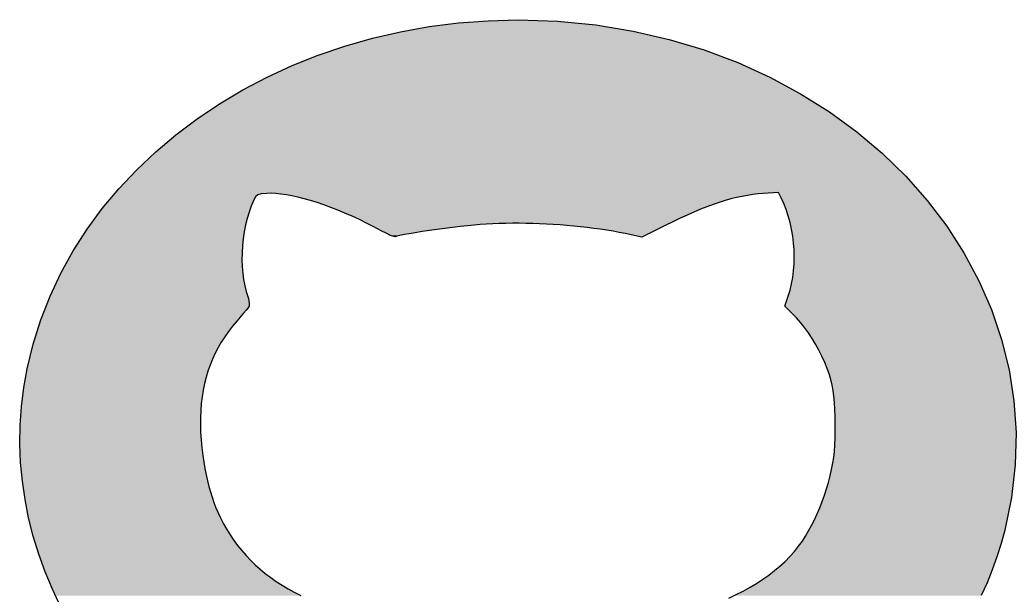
# Model space of a CAD drawing. Extents: x 23 to 353, y 83 to 218.
# Drawn here: x 238 to 350.4, y 148.2 to 213.1 of the extents above; entities that cross this region are included whole.
import ezdxf

# ---------------------------------------------------------------- set-up
doc = ezdxf.new("R2010")
doc.units = 0
doc.layers.add('4_github', color=7, linetype='CONTINUOUS')
doc.layers.add('5_github_nuri', color=7, linetype='CONTINUOUS')

msp = doc.modelspace()

# ---------------------------------------------------------------- linework, layer by layer
at = {"layer": '4_github'}
for p, q in [((284.163, 212.361), (287.46, 212.78)), ((287.46, 212.78), (290.811, 213.034)), ((290.811, 213.034), (294.21, 213.12)), ((294.21, 213.12), (298.644, 212.977)), ((298.644, 212.977), (302.971, 212.555)), ((302.971, 212.555), (307.179, 211.865)), ((277.756, 211.051), (280.926, 211.783)), ((280.926, 211.783), (284.163, 212.361)), ((307.179, 211.865), (311.258, 210.92)), ((274.66, 210.167), (277.756, 211.051)), ((311.258, 210.92), (315.197, 209.729)), ((268.713, 207.968), (271.644, 209.138)), ((271.644, 209.138), (274.66, 210.167)), ((315.197, 209.729), (318.984, 208.304)), ((265.876, 206.661), (268.713, 207.968)), ((318.984, 208.304), (322.611, 206.657)), ((263.137, 205.222), (265.876, 206.661)), ((322.611, 206.657), (326.064, 204.799)), ((260.504, 203.655), (263.137, 205.222)), ((326.064, 204.799), (329.335, 202.741)), ((257.983, 201.965), (260.504, 203.655)), ((329.335, 202.741), (332.412, 200.494)), ((255.579, 200.157), (257.983, 201.965)), ((253.301, 198.234), (255.579, 200.157)), ((332.412, 200.494), (335.285, 198.07)), ((251.154, 196.203), (253.301, 198.234)), ((335.285, 198.07), (337.942, 195.48)), ((249.144, 194.066), (251.154, 196.203)), ((337.942, 195.48), (340.373, 192.735)), ((247.277, 191.829), (249.144, 194.066)), ((264.823, 193.386), (264.576, 193.157)), ((265.207, 193.496), (264.823, 193.386)), ((265.842, 193.55), (265.207, 193.496)), ((266.333, 193.559), (265.842, 193.55)), ((266.865, 193.536), (266.333, 193.559)), ((267.436, 193.48), (266.865, 193.536)), ((268.042, 193.392), (267.436, 193.48)), ((268.681, 193.273), (268.042, 193.392)), ((320.677, 193.418), (320.075, 193.327)), ((321.27, 193.487), (320.677, 193.418)), ((321.857, 193.536), (321.27, 193.487)), ((323.57, 193.647), (321.857, 193.536)), ((323.883, 193.041), (323.57, 193.647)), ((264.354, 192.75), (264.078, 192.12)), ((264.576, 193.157), (264.354, 192.75)), ((269.351, 193.125), (268.681, 193.273)), ((270.048, 192.948), (269.351, 193.125)), ((270.769, 192.742), (270.048, 192.948)), ((271.513, 192.51), (270.769, 192.742)), ((272.276, 192.251), (271.513, 192.51)), ((273.055, 191.967), (272.276, 192.251)), ((316.206, 192.296), (315.504, 192.039)), ((316.89, 192.528), (316.206, 192.296)), ((317.556, 192.735), (316.89, 192.528)), ((318.206, 192.918), (317.556, 192.735)), ((318.841, 193.077), (318.206, 192.918)), ((319.464, 193.213), (318.841, 193.077)), ((320.075, 193.327), (319.464, 193.213)), ((324.186, 192.401), (323.883, 193.041)), ((324.455, 191.723), (324.186, 192.401)), ((340.373, 192.735), (342.567, 189.846)), ((245.562, 189.496), (247.277, 191.829)), ((263.833, 191.445), (263.62, 190.732)), ((264.078, 192.12), (263.833, 191.445)), ((273.849, 191.658), (273.055, 191.967)), ((274.653, 191.326), (273.849, 191.658)), ((275.466, 190.971), (274.653, 191.326)), ((313.266, 191.111), (312.471, 190.748)), ((314.035, 191.447), (313.266, 191.111)), ((314.78, 191.756), (314.035, 191.447)), ((315.504, 192.039), (314.78, 191.756)), ((324.69, 191.012), (324.455, 191.723)), ((263.439, 189.988), (263.291, 189.222)), ((263.62, 190.732), (263.439, 189.988)), ((276.285, 190.595), (275.466, 190.971)), ((277.106, 190.197), (276.285, 190.595)), ((277.928, 189.779), (277.106, 190.197)), ((289.905, 190.033), (289.227, 189.975)), ((290.611, 190.08), (289.905, 190.033)), ((291.33, 190.118), (290.611, 190.08)), ((292.061, 190.147), (291.33, 190.118)), ((292.802, 190.166), (292.061, 190.147)), ((293.552, 190.176), (292.802, 190.166)), ((294.31, 190.177), (293.552, 190.176)), ((295.074, 190.169), (294.31, 190.177)), ((295.843, 190.151), (295.074, 190.169)), ((296.615, 190.125), (295.843, 190.151)), ((297.389, 190.09), (296.615, 190.125)), ((298.163, 190.046), (297.389, 190.09)), ((298.935, 189.993), (298.163, 190.046)), ((299.706, 189.932), (298.935, 189.993)), ((311.65, 190.357), (310.8, 189.937)), ((312.471, 190.748), (311.65, 190.357)), ((324.89, 190.274), (324.69, 191.012)), ((325.055, 189.514), (324.89, 190.274)), ((244.003, 187.073), (245.562, 189.496)), ((263.291, 189.222), (263.175, 188.439)), ((278.747, 189.343), (277.928, 189.779)), ((279.319, 189.044), (278.747, 189.343)), ((279.811, 188.815), (279.319, 189.044)), ((281.325, 188.896), (280.854, 188.8)), ((281.912, 189.003), (281.325, 188.896)), ((282.597, 189.117), (281.912, 189.003)), ((283.36, 189.237), (282.597, 189.117)), ((284.181, 189.359), (283.36, 189.237)), ((285.04, 189.48), (284.181, 189.359)), ((285.918, 189.597), (285.04, 189.48)), ((286.796, 189.708), (285.918, 189.597)), ((287.653, 189.81), (286.796, 189.708)), ((288.47, 189.9), (287.653, 189.81)), ((289.227, 189.975), (288.47, 189.9)), ((300.472, 189.862), (299.706, 189.932)), ((301.233, 189.784), (300.472, 189.862)), ((301.987, 189.697), (301.233, 189.784)), ((302.732, 189.603), (301.987, 189.697)), ((303.468, 189.5), (302.732, 189.603)), ((304.193, 189.389), (303.468, 189.5)), ((304.905, 189.27), (304.193, 189.389)), ((305.603, 189.143), (304.905, 189.27)), ((306.285, 189.009), (305.603, 189.143)), ((308.175, 188.621), (306.285, 189.009)), ((310.8, 189.937), (308.175, 188.621)), ((325.185, 188.739), (325.055, 189.514)), ((342.567, 189.846), (344.513, 186.826)), ((263.175, 188.439), (263.094, 187.648)), ((280.17, 188.676), (279.811, 188.815)), ((280.344, 188.651), (280.17, 188.676)), ((280.521, 188.717), (280.344, 188.651)), ((280.854, 188.8), (280.521, 188.717)), ((325.279, 187.953), (325.185, 188.739)), ((325.337, 187.163), (325.279, 187.953)), ((242.607, 184.562), (244.003, 187.073)), ((263.047, 186.856), (263.034, 186.07)), ((263.094, 187.648), (263.047, 186.856)), ((325.358, 186.374), (325.337, 187.163)), ((344.513, 186.826), (346.201, 183.684)), ((263.034, 186.07), (263.058, 185.298)), ((325.288, 184.82), (325.342, 185.591)), ((325.342, 185.591), (325.358, 186.374)), ((241.38, 181.97), (242.607, 184.562)), ((263.058, 185.298), (263.118, 184.546)), ((263.118, 184.546), (263.214, 183.823)), ((325.196, 184.067), (325.288, 184.82)), ((263.214, 183.823), (263.348, 183.135)), ((324.898, 182.636), (325.066, 183.337)), ((325.066, 183.337), (325.196, 184.067)), ((346.201, 183.684), (347.62, 180.432)), ((263.348, 183.135), (263.52, 182.491)), ((263.52, 182.491), (263.755, 181.68)), ((324.69, 181.97), (324.898, 182.636)), ((240.33, 179.3), (241.38, 181.97)), ((263.755, 181.68), (263.858, 181.162)), ((263.858, 181.162), (263.84, 180.835)), ((324.286, 180.82), (324.69, 181.97)), ((263.218, 180.027), (262.844, 179.597)), ((263.52, 180.378), (263.218, 180.027)), ((263.709, 180.601), (263.52, 180.378)), ((263.84, 180.835), (263.709, 180.601)), ((325.123, 180.013), (324.286, 180.82)), ((325.596, 179.528), (325.123, 180.013)), ((347.62, 180.432), (348.76, 177.082)), ((239.461, 176.556), (240.33, 179.3)), ((262.44, 179.135), (261.959, 178.562)), ((262.844, 179.597), (262.44, 179.135)), ((326.06, 178.999), (325.596, 179.528)), ((326.512, 178.431), (326.06, 178.999)), ((261.508, 177.977), (261.088, 177.379)), ((261.959, 178.562), (261.508, 177.977)), ((326.95, 177.827), (326.512, 178.431)), ((327.369, 177.195), (326.95, 177.827)), ((238.782, 173.745), (239.461, 176.556)), ((260.698, 176.768), (260.338, 176.144)), ((261.088, 177.379), (260.698, 176.768)), ((327.767, 176.54), (327.369, 177.195)), ((328.14, 175.866), (327.767, 176.54)), ((348.76, 177.082), (349.608, 173.645)), ((260.008, 175.506), (259.709, 174.853)), ((260.338, 176.144), (260.008, 175.506)), ((328.487, 175.179), (328.14, 175.866)), ((259.709, 174.853), (259.439, 174.186)), ((328.802, 174.485), (328.487, 175.179)), ((329.084, 173.789), (328.802, 174.485)), ((238.408, 171.633), (238.782, 173.745)), ((259.199, 173.504), (258.989, 172.806)), ((259.439, 174.186), (259.199, 173.504)), ((329.329, 173.095), (329.084, 173.789)), ((349.608, 173.645), (350.156, 170.132)), ((258.809, 172.092), (258.658, 171.362)), ((258.989, 172.806), (258.809, 172.092)), ((329.535, 172.41), (329.329, 173.095)), ((329.648, 171.914), (329.535, 172.41)), ((238.151, 169.518), (238.408, 171.633)), ((258.658, 171.362), (258.536, 170.614)), ((329.746, 171.33), (329.648, 171.914)), ((329.829, 170.672), (329.746, 171.33)), ((258.444, 169.85), (258.381, 169.068)), ((258.536, 170.614), (258.444, 169.85)), ((329.895, 169.954), (329.829, 170.672)), ((329.944, 169.19), (329.895, 169.954)), ((350.156, 170.132), (350.391, 166.554)), ((238.008, 167.402), (238.151, 169.518)), ((258.381, 169.068), (258.347, 168.268)), ((329.977, 168.395), (329.944, 169.19)), ((258.347, 168.268), (258.342, 167.449)), ((329.993, 167.582), (329.977, 168.395)), ((329.992, 166.767), (329.993, 167.582)), ((237.978, 165.29), (238.008, 167.402)), ((258.342, 167.449), (258.366, 166.611)), ((258.366, 166.611), (258.419, 165.754)), ((329.973, 165.962), (329.992, 166.767)), ((350.391, 166.554), (350.303, 162.923)), ((238.061, 163.184), (237.978, 165.29)), ((258.419, 165.754), (258.5, 164.877)), ((329.937, 165.183), (329.973, 165.962)), ((258.5, 164.877), (258.61, 163.98)), ((329.809, 163.758), (329.882, 164.443)), ((329.882, 164.443), (329.937, 165.183)), ((238.253, 161.087), (238.061, 163.184)), ((258.61, 163.98), (258.721, 163.22)), ((258.721, 163.22), (258.844, 162.494)), ((329.577, 162.411), (329.717, 163.14)), ((329.717, 163.14), (329.809, 163.758)), ((258.844, 162.494), (258.979, 161.8)), ((329.411, 161.677), (329.577, 162.411)), ((350.303, 162.923), (349.882, 159.25)), ((238.555, 159.003), (238.253, 161.087)), ((258.979, 161.8), (259.127, 161.132)), ((259.127, 161.132), (259.289, 160.489)), ((329.007, 160.212), (329.22, 160.943)), ((329.22, 160.943), (329.411, 161.677)), ((259.289, 160.489), (259.466, 159.866)), ((259.466, 159.866), (259.659, 159.261)), ((328.772, 159.486), (329.007, 160.212)), ((238.963, 156.935), (238.555, 159.003)), ((259.659, 159.261), (259.869, 158.67)), ((259.869, 158.67), (260.097, 158.089)), ((328.242, 158.069), (328.516, 158.771)), ((328.516, 158.771), (328.772, 159.486)), ((349.882, 159.25), (349.117, 155.545)), ((260.097, 158.089), (260.344, 157.515)), ((260.344, 157.515), (260.61, 156.945)), ((327.641, 156.718), (327.95, 157.384)), ((327.95, 157.384), (328.242, 158.069)), ((239.478, 154.887), (238.963, 156.935)), ((260.61, 156.945), (260.949, 156.282)), ((260.949, 156.282), (261.312, 155.637)), ((327.318, 156.077), (327.641, 156.718)), ((261.312, 155.637), (261.7, 155.011)), ((326.632, 154.878), (326.981, 155.462)), ((326.981, 155.462), (327.318, 156.077)), ((349.117, 155.545), (348.704, 154.041)), ((240.097, 152.862), (239.478, 154.887)), ((261.7, 155.011), (262.111, 154.403)), ((262.111, 154.403), (262.547, 153.814)), ((325.838, 153.731), (326.271, 154.328)), ((326.271, 154.328), (326.632, 154.878)), ((348.704, 154.041), (348.232, 152.551)), ((262.547, 153.814), (263.007, 153.243)), ((263.007, 153.243), (263.491, 152.691)), ((324.861, 152.584), (325.368, 153.149)), ((325.368, 153.149), (325.838, 153.731)), ((240.82, 150.862), (240.097, 152.862)), ((263.491, 152.691), (264, 152.157)), ((264, 152.157), (264.532, 151.641)), ((323.744, 151.503), (324.32, 152.035)), ((324.32, 152.035), (324.861, 152.584)), ((348.232, 152.551), (347.701, 151.077)), ((241.643, 148.892), (240.82, 150.862)), ((264.532, 151.641), (265.089, 151.144)), ((265.089, 151.144), (265.67, 150.665)), ((265.67, 150.665), (266.275, 150.205)), ((322.492, 150.491), (323.134, 150.989)), ((323.134, 150.989), (323.744, 151.503)), ((347.701, 151.077), (347.114, 149.621)), ((266.275, 150.205), (266.904, 149.763)), ((266.904, 149.763), (267.558, 149.34)), ((320.373, 149.108), (321.11, 149.551)), ((321.11, 149.551), (321.817, 150.012)), ((321.817, 150.012), (322.492, 150.491)), ((347.114, 149.621), (346.469, 148.182)), ((242.567, 146.955), (241.643, 148.892)), ((267.558, 149.34), (268.235, 148.936)), ((268.235, 148.936), (268.936, 148.549)), ((268.936, 148.549), (269.662, 148.182)), ((318.81, 148.28), (319.606, 148.684)), ((319.606, 148.684), (320.373, 149.108)), ((317.985, 147.895), (318.81, 148.28))]:
    msp.add_line(p, q, dxfattribs=at)
at = {"layer": '5_github_nuri'}
for points in [[(284.163, 212.361), (304.152, 212.361), (285.687, 212.555), (302.971, 212.555)], [(285.687, 212.555), (302.971, 212.555), (287.46, 212.78), (300.665, 212.78)], [(287.46, 212.78), (300.665, 212.78), (290.055, 212.977), (298.644, 212.977)], [(290.055, 212.977), (298.644, 212.977), (290.811, 213.034), (296.868, 213.034)], [(290.811, 213.034), (296.868, 213.034), (294.21, 213.12)], [(277.756, 211.051), (310.693, 211.051), (280.926, 211.783), (307.532, 211.783)], [(280.926, 211.783), (307.532, 211.783), (281.385, 211.865), (307.179, 211.865)], [(281.385, 211.865), (307.179, 211.865), (284.163, 212.361), (304.152, 212.361)], [(274.66, 210.167), (313.746, 210.167), (277.297, 210.92), (311.258, 210.92)], [(277.297, 210.92), (311.258, 210.92), (277.756, 211.051), (310.693, 211.051)], [(269.555, 208.304), (318.984, 208.304), (271.644, 209.138), (316.766, 209.138)], [(271.644, 209.138), (316.766, 209.138), (273.374, 209.729), (315.197, 209.729)], [(273.374, 209.729), (315.197, 209.729), (274.66, 210.167), (313.746, 210.167)], [(265.876, 206.661), (322.602, 206.661), (268.713, 207.968), (319.725, 207.968)], [(268.713, 207.968), (319.725, 207.968), (269.555, 208.304), (318.984, 208.304)], [(263.137, 205.222), (325.279, 205.222), (265.869, 206.657), (322.611, 206.657)], [(265.869, 206.657), (322.611, 206.657), (265.876, 206.661), (322.602, 206.661)], [(260.504, 203.655), (327.883, 203.655), (262.427, 204.799), (326.064, 204.799)], [(262.427, 204.799), (326.064, 204.799), (263.137, 205.222), (325.279, 205.222)], [(259.14, 202.741), (329.335, 202.741), (260.504, 203.655), (327.883, 203.655)], [(257.983, 201.965), (330.398, 201.965), (259.14, 202.741), (329.335, 202.741)], [(256.028, 200.494), (332.412, 200.494), (257.983, 201.965), (330.398, 201.965)], [(253.301, 198.234), (335.09, 198.234), (255.579, 200.157), (332.812, 200.157)], [(255.579, 200.157), (332.812, 200.157), (256.028, 200.494), (332.412, 200.494)], [(251.154, 196.203), (337.2, 196.203), (253.127, 198.07), (335.285, 198.07)], [(253.127, 198.07), (335.285, 198.07), (253.301, 198.234), (335.09, 198.234)], [(250.474, 195.48), (337.942, 195.48), (251.154, 196.203), (337.2, 196.203)], [(249.144, 194.066), (339.194, 194.066), (250.474, 195.48), (337.942, 195.48)], [(248.386, 193.157), (264.576, 193.157), (248.576, 193.386), (264.823, 193.386)], [(248.576, 193.386), (264.823, 193.386), (248.668, 193.496), (265.207, 193.496)], [(248.668, 193.496), (265.207, 193.496), (248.713, 193.55), (265.842, 193.55)], [(248.713, 193.55), (265.842, 193.55), (248.721, 193.559), (266.333, 193.559)], [(248.721, 193.559), (322.223, 193.559), (248.794, 193.647), (323.57, 193.647)], [(248.794, 193.647), (339.565, 193.647), (249.144, 194.066), (339.194, 194.066)], [(266.865, 193.536), (321.858, 193.536), (266.333, 193.559), (322.223, 193.559)], [(266.866, 193.536), (321.857, 193.536), (266.865, 193.536), (321.858, 193.536)], [(267.356, 193.487), (321.27, 193.487), (266.866, 193.536), (321.857, 193.536)], [(267.436, 193.48), (321.204, 193.48), (267.356, 193.487), (321.27, 193.487)], [(267.862, 193.418), (320.677, 193.418), (267.436, 193.48), (321.204, 193.48)], [(268.042, 193.392), (320.504, 193.392), (267.862, 193.418), (320.677, 193.418)], [(268.393, 193.327), (320.075, 193.327), (268.042, 193.392), (320.504, 193.392)], [(323.883, 193.041), (340.102, 193.041), (323.57, 193.647), (339.565, 193.647)], [(247.52, 192.12), (264.078, 192.12), (248.046, 192.75), (264.354, 192.75)], [(248.046, 192.75), (264.354, 192.75), (248.386, 193.157), (264.576, 193.157)], [(268.681, 193.273), (319.787, 193.273), (268.393, 193.327), (320.075, 193.327)], [(268.951, 193.213), (319.464, 193.213), (268.681, 193.273), (319.787, 193.273)], [(269.351, 193.125), (319.059, 193.125), (268.951, 193.213), (319.464, 193.213)], [(269.538, 193.077), (318.841, 193.077), (269.351, 193.125), (319.059, 193.125)], [(270.048, 192.948), (318.323, 192.948), (269.538, 193.077), (318.841, 193.077)], [(270.151, 192.918), (318.206, 192.918), (270.048, 192.948), (318.323, 192.948)], [(270.769, 192.742), (317.581, 192.742), (270.151, 192.918), (318.206, 192.918)], [(270.792, 192.735), (317.556, 192.735), (270.769, 192.742), (317.581, 192.742)], [(271.455, 192.528), (316.89, 192.528), (270.792, 192.735), (317.556, 192.735)], [(271.513, 192.51), (316.836, 192.51), (271.455, 192.528), (316.89, 192.528)], [(272.143, 192.296), (316.206, 192.296), (271.513, 192.51), (316.836, 192.51)], [(272.276, 192.251), (316.083, 192.251), (272.143, 192.296), (316.206, 192.296)], [(272.858, 192.039), (315.504, 192.039), (272.276, 192.251), (316.083, 192.251)], [(324.028, 192.735), (340.373, 192.735), (323.883, 193.041), (340.102, 193.041)], [(324.186, 192.401), (340.626, 192.401), (324.028, 192.735), (340.373, 192.735)], [(324.455, 191.723), (341.141, 191.723), (324.186, 192.401), (340.626, 192.401)], [(246.47, 190.732), (263.62, 190.732), (246.995, 191.445), (263.833, 191.445)], [(246.995, 191.445), (263.833, 191.445), (247.277, 191.829), (263.973, 191.829)], [(247.277, 191.829), (263.973, 191.829), (247.52, 192.12), (264.078, 192.12)], [(273.055, 191.967), (315.32, 191.967), (272.858, 192.039), (315.504, 192.039)], [(273.598, 191.756), (314.78, 191.756), (273.055, 191.967), (315.32, 191.967)], [(273.849, 191.658), (314.545, 191.658), (273.598, 191.756), (314.78, 191.756)], [(274.361, 191.447), (314.035, 191.447), (273.849, 191.658), (314.545, 191.658)], [(274.653, 191.326), (313.759, 191.326), (274.361, 191.447), (314.035, 191.447)], [(275.147, 191.111), (313.266, 191.111), (274.653, 191.326), (313.759, 191.326)], [(275.466, 190.971), (312.961, 190.971), (275.147, 191.111), (313.266, 191.111)], [(324.69, 191.012), (341.681, 191.012), (324.455, 191.723), (341.141, 191.723)], [(245.562, 189.496), (263.344, 189.496), (245.923, 189.988), (263.439, 189.988)], [(245.923, 189.988), (263.439, 189.988), (246.47, 190.732), (263.62, 190.732)], [(275.952, 190.748), (312.471, 190.748), (275.466, 190.971), (312.961, 190.971)], [(276.285, 190.595), (312.15, 190.595), (275.952, 190.748), (312.471, 190.748)], [(276.776, 190.357), (311.65, 190.357), (276.285, 190.595), (312.15, 190.595)], [(277.106, 190.197), (311.326, 190.197), (276.776, 190.357), (311.65, 190.357)], [(277.146, 190.177), (311.286, 190.177), (277.106, 190.197), (311.326, 190.197)], [(277.147, 190.176), (293.552, 190.176), (277.146, 190.177), (294.311, 190.177)], [(277.167, 190.166), (292.802, 190.166), (277.147, 190.176), (293.552, 190.176)], [(277.204, 190.147), (292.061, 190.147), (277.167, 190.166), (292.802, 190.166)], [(277.261, 190.118), (291.33, 190.118), (277.204, 190.147), (292.061, 190.147)], [(277.336, 190.08), (290.611, 190.08), (277.261, 190.118), (291.33, 190.118)], [(277.43, 190.033), (289.905, 190.033), (277.336, 190.08), (290.611, 190.08)], [(277.542, 189.975), (289.227, 189.975), (277.43, 190.033), (289.905, 190.033)], [(295.074, 190.169), (311.269, 190.169), (294.31, 190.177), (311.286, 190.177)], [(295.843, 190.151), (311.233, 190.151), (295.074, 190.169), (311.269, 190.169)], [(296.615, 190.125), (311.18, 190.125), (295.843, 190.151), (311.233, 190.151)], [(297.389, 190.09), (311.108, 190.09), (296.615, 190.125), (311.18, 190.125)], [(298.163, 190.046), (311.019, 190.046), (297.389, 190.09), (311.108, 190.09)], [(298.935, 189.993), (310.912, 189.993), (298.163, 190.046), (311.019, 190.046)], [(299.633, 189.937), (310.8, 189.937), (298.935, 189.993), (310.912, 189.993)], [(324.89, 190.274), (342.242, 190.274), (324.69, 191.012), (341.681, 191.012)], [(324.983, 189.846), (342.567, 189.846), (324.89, 190.274), (342.242, 190.274)], [(244.882, 188.439), (263.175, 188.439), (245.385, 189.222), (263.291, 189.222)], [(245.385, 189.222), (263.291, 189.222), (245.562, 189.496), (263.344, 189.496)], [(277.69, 189.9), (288.47, 189.9), (277.542, 189.975), (289.227, 189.975)], [(277.867, 189.81), (287.653, 189.81), (277.69, 189.9), (288.47, 189.9)], [(277.928, 189.779), (287.393, 189.779), (277.867, 189.81), (287.653, 189.81)], [(278.061, 189.708), (286.796, 189.708), (277.928, 189.779), (287.393, 189.779)], [(278.269, 189.597), (285.918, 189.597), (278.061, 189.708), (286.796, 189.708)], [(278.49, 189.48), (285.04, 189.48), (278.269, 189.597), (285.918, 189.597)], [(278.717, 189.359), (284.181, 189.359), (278.49, 189.48), (285.04, 189.48)], [(278.747, 189.343), (284.072, 189.343), (278.717, 189.359), (284.181, 189.359)], [(278.95, 189.237), (283.36, 189.237), (278.747, 189.343), (284.072, 189.343)], [(279.179, 189.117), (282.597, 189.117), (278.95, 189.237), (283.36, 189.237)], [(279.319, 189.044), (282.161, 189.044), (279.179, 189.117), (282.597, 189.117)], [(279.408, 189.003), (281.912, 189.003), (279.319, 189.044), (282.161, 189.044)], [(279.637, 188.896), (281.325, 188.896), (279.408, 189.003), (281.912, 189.003)], [(279.811, 188.815), (280.927, 188.815), (279.637, 188.896), (281.325, 188.896)], [(299.706, 189.932), (310.789, 189.932), (299.633, 189.937), (310.8, 189.937)], [(300.472, 189.862), (310.649, 189.862), (299.706, 189.932), (310.789, 189.932)], [(301.233, 189.784), (310.494, 189.784), (300.472, 189.862), (310.649, 189.862)], [(301.987, 189.697), (310.321, 189.697), (301.233, 189.784), (310.494, 189.784)], [(302.732, 189.603), (310.132, 189.603), (301.987, 189.697), (310.321, 189.697)], [(303.468, 189.5), (309.927, 189.5), (302.732, 189.603), (310.132, 189.603)], [(304.193, 189.389), (309.706, 189.389), (303.468, 189.5), (309.927, 189.5)], [(304.905, 189.27), (309.469, 189.27), (304.193, 189.389), (309.706, 189.389)], [(305.603, 189.143), (309.217, 189.143), (304.905, 189.27), (309.469, 189.27)], [(306.285, 189.009), (308.948, 189.009), (305.603, 189.143), (309.217, 189.143)], [(308.175, 188.621), (308.175, 188.621), (306.285, 189.009), (308.948, 189.009)], [(325.055, 189.514), (342.781, 189.514), (324.983, 189.846), (342.567, 189.846)], [(325.185, 188.739), (343.28, 188.739), (325.055, 189.514), (342.781, 189.514)], [(244.373, 187.648), (263.094, 187.648), (244.882, 188.439), (263.175, 188.439)], [(279.849, 188.8), (280.854, 188.8), (279.811, 188.815), (280.927, 188.815)], [(280.063, 188.717), (280.521, 188.717), (279.849, 188.8), (280.854, 188.8)], [(280.17, 188.676), (280.41, 188.676), (280.063, 188.717), (280.521, 188.717)], [(280.344, 188.651), (280.344, 188.651), (280.17, 188.676), (280.41, 188.676)], [(325.279, 187.953), (343.786, 187.953), (325.185, 188.739), (343.28, 188.739)], [(325.337, 187.163), (344.296, 187.163), (325.279, 187.953), (343.786, 187.953)], [(243.445, 186.07), (263.034, 186.07), (243.882, 186.856), (263.047, 186.856)], [(243.882, 186.856), (263.047, 186.856), (244.003, 187.073), (263.059, 187.073)], [(244.003, 187.073), (263.059, 187.073), (244.373, 187.648), (263.094, 187.648)], [(325.346, 186.826), (344.513, 186.826), (325.337, 187.163), (344.296, 187.163)], [(325.358, 186.374), (344.756, 186.374), (325.346, 186.826), (344.513, 186.826)], [(243.016, 185.298), (263.058, 185.298), (243.445, 186.07), (263.034, 186.07)], [(325.288, 184.82), (345.591, 184.82), (325.342, 185.591), (345.177, 185.591)], [(325.342, 185.591), (345.177, 185.591), (325.358, 186.374), (344.756, 186.374)], [(242.257, 183.823), (263.214, 183.823), (242.599, 184.546), (263.118, 184.546)], [(242.599, 184.546), (263.118, 184.546), (242.607, 184.562), (263.116, 184.562)], [(242.607, 184.562), (263.116, 184.562), (243.016, 185.298), (263.058, 185.298)], [(325.196, 184.067), (345.996, 184.067), (325.288, 184.82), (345.591, 184.82)], [(241.932, 183.135), (263.348, 183.135), (242.257, 183.823), (263.214, 183.823)], [(324.898, 182.636), (346.659, 182.636), (325.066, 183.337), (346.353, 183.337)], [(325.066, 183.337), (346.353, 183.337), (325.128, 183.684), (346.201, 183.684)], [(325.128, 183.684), (346.201, 183.684), (325.196, 184.067), (345.996, 184.067)], [(241.38, 181.97), (263.671, 181.97), (241.627, 182.491), (263.52, 182.491)], [(241.627, 182.491), (263.52, 182.491), (241.932, 183.135), (263.348, 183.135)], [(324.69, 181.97), (346.949, 181.97), (324.898, 182.636), (346.659, 182.636)], [(240.934, 180.835), (263.84, 180.835), (241.062, 181.162), (263.858, 181.162)], [(241.062, 181.162), (263.858, 181.162), (241.266, 181.68), (263.755, 181.68)], [(241.266, 181.68), (263.755, 181.68), (241.38, 181.97), (263.671, 181.97)], [(324.286, 180.82), (347.451, 180.82), (324.69, 181.97), (346.949, 181.97)], [(240.447, 179.597), (262.844, 179.597), (240.616, 180.027), (263.218, 180.027)], [(240.616, 180.027), (263.218, 180.027), (240.754, 180.378), (263.52, 180.378)], [(240.754, 180.378), (263.52, 180.378), (240.841, 180.601), (263.709, 180.601)], [(240.841, 180.601), (263.709, 180.601), (240.934, 180.835), (263.84, 180.835)], [(324.688, 180.432), (347.62, 180.432), (324.286, 180.82), (347.451, 180.82)], [(325.123, 180.013), (347.763, 180.013), (324.688, 180.432), (347.62, 180.432)], [(325.596, 179.528), (347.928, 179.528), (325.123, 180.013), (347.763, 180.013)], [(240.096, 178.562), (261.959, 178.562), (240.277, 179.135), (262.44, 179.135)], [(240.277, 179.135), (262.44, 179.135), (240.33, 179.3), (262.584, 179.3)], [(240.33, 179.3), (262.584, 179.3), (240.447, 179.597), (262.844, 179.597)], [(326.06, 178.999), (348.108, 178.999), (325.596, 179.528), (347.928, 179.528)], [(326.512, 178.431), (348.301, 178.431), (326.06, 178.999), (348.108, 178.999)], [(239.722, 177.379), (261.088, 177.379), (239.911, 177.977), (261.508, 177.977)], [(239.911, 177.977), (261.508, 177.977), (240.096, 178.562), (261.959, 178.562)], [(326.95, 177.827), (348.506, 177.827), (326.512, 178.431), (348.301, 178.431)], [(327.369, 177.195), (348.721, 177.195), (326.95, 177.827), (348.506, 177.827)], [(239.362, 176.144), (260.338, 176.144), (239.461, 176.556), (260.576, 176.556)], [(239.461, 176.556), (260.576, 176.556), (239.528, 176.768), (260.698, 176.768)], [(239.528, 176.768), (260.698, 176.768), (239.722, 177.379), (261.088, 177.379)], [(327.438, 177.082), (348.76, 177.082), (327.369, 177.195), (348.721, 177.195)], [(327.767, 176.54), (348.894, 176.54), (327.438, 177.082), (348.76, 177.082)], [(328.14, 175.866), (349.06, 175.866), (327.767, 176.54), (348.894, 176.54)], [(239.05, 174.853), (259.709, 174.853), (239.207, 175.506), (260.008, 175.506)], [(239.207, 175.506), (260.008, 175.506), (239.362, 176.144), (260.338, 176.144)], [(328.487, 175.179), (349.229, 175.179), (328.14, 175.866), (349.06, 175.866)], [(238.888, 174.186), (259.439, 174.186), (239.05, 174.853), (259.709, 174.853)], [(328.802, 174.485), (349.401, 174.485), (328.487, 175.179), (349.229, 175.179)], [(329.084, 173.789), (349.573, 173.789), (328.802, 174.485), (349.401, 174.485)], [(238.616, 172.806), (258.989, 172.806), (238.739, 173.504), (259.199, 173.504)], [(238.739, 173.504), (259.199, 173.504), (238.782, 173.745), (259.284, 173.745)], [(238.782, 173.745), (259.284, 173.745), (238.888, 174.186), (259.439, 174.186)], [(329.135, 173.645), (349.608, 173.645), (329.084, 173.789), (349.573, 173.789)], [(329.329, 173.095), (349.694, 173.095), (329.135, 173.645), (349.608, 173.645)], [(238.408, 171.633), (258.714, 171.633), (238.489, 172.092), (258.809, 172.092)], [(238.489, 172.092), (258.809, 172.092), (238.616, 172.806), (258.989, 172.806)], [(329.535, 172.41), (349.801, 172.41), (329.329, 173.095), (349.694, 173.095)], [(329.648, 171.914), (349.878, 171.914), (329.535, 172.41), (349.801, 172.41)], [(238.284, 170.614), (258.536, 170.614), (238.375, 171.362), (258.658, 171.362)], [(238.375, 171.362), (258.658, 171.362), (238.408, 171.633), (258.714, 171.633)], [(329.746, 171.33), (349.969, 171.33), (329.648, 171.914), (349.878, 171.914)], [(329.829, 170.672), (350.072, 170.672), (329.746, 171.33), (349.969, 171.33)], [(238.151, 169.518), (258.417, 169.518), (238.191, 169.85), (258.444, 169.85)], [(238.191, 169.85), (258.444, 169.85), (238.284, 170.614), (258.536, 170.614)], [(329.878, 170.132), (350.156, 170.132), (329.829, 170.672), (350.072, 170.672)], [(329.895, 169.954), (350.167, 169.954), (329.878, 170.132), (350.156, 170.132)], [(329.944, 169.19), (350.218, 169.19), (329.895, 169.954), (350.167, 169.954)], [(238.066, 168.268), (258.347, 168.268), (238.12, 169.068), (258.381, 169.068)], [(238.12, 169.068), (258.381, 169.068), (238.151, 169.518), (258.417, 169.518)], [(329.977, 168.395), (350.27, 168.395), (329.944, 169.19), (350.218, 169.19)], [(238.011, 167.449), (258.342, 167.449), (238.066, 168.268), (258.347, 168.268)], [(329.993, 167.582), (350.323, 167.582), (329.977, 168.395), (350.27, 168.395)], [(329.992, 166.767), (350.377, 166.767), (329.993, 167.582), (350.323, 167.582)], [(237.985, 165.754), (258.419, 165.754), (237.997, 166.611), (258.366, 166.611)], [(237.997, 166.611), (258.366, 166.611), (238.008, 167.402), (258.343, 167.402)], [(238.008, 167.402), (258.343, 167.402), (238.011, 167.449), (258.342, 167.449)], [(329.973, 165.962), (350.377, 165.962), (329.987, 166.554), (350.391, 166.554)], [(329.987, 166.554), (350.391, 166.554), (329.992, 166.767), (350.377, 166.767)], [(237.978, 165.29), (258.462, 165.29), (237.985, 165.754), (258.419, 165.754)], [(237.994, 164.877), (258.5, 164.877), (237.978, 165.29), (258.462, 165.29)], [(329.937, 165.183), (350.358, 165.183), (329.973, 165.962), (350.377, 165.962)], [(238.029, 163.98), (258.61, 163.98), (237.994, 164.877), (258.5, 164.877)], [(329.809, 163.758), (350.323, 163.758), (329.882, 164.443), (350.34, 164.443)], [(329.882, 164.443), (350.34, 164.443), (329.937, 165.183), (350.358, 165.183)], [(238.059, 163.22), (258.721, 163.22), (238.029, 163.98), (258.61, 163.98)], [(238.061, 163.184), (258.727, 163.184), (238.059, 163.22), (258.721, 163.22)], [(238.124, 162.494), (258.844, 162.494), (238.061, 163.184), (258.727, 163.184)], [(329.675, 162.923), (350.303, 162.923), (329.717, 163.14), (350.309, 163.14)], [(329.717, 163.14), (350.309, 163.14), (329.809, 163.758), (350.323, 163.758)], [(238.188, 161.8), (258.979, 161.8), (238.124, 162.494), (258.844, 162.494)], [(329.411, 161.677), (350.16, 161.677), (329.577, 162.411), (350.245, 162.411)], [(329.577, 162.411), (350.245, 162.411), (329.675, 162.923), (350.303, 162.923)], [(238.249, 161.132), (259.127, 161.132), (238.188, 161.8), (258.979, 161.8)], [(238.253, 161.087), (259.138, 161.087), (238.249, 161.132), (259.127, 161.132)], [(238.34, 160.489), (259.289, 160.489), (238.253, 161.087), (259.138, 161.087)], [(329.007, 160.212), (349.992, 160.212), (329.22, 160.943), (350.076, 160.943)], [(329.22, 160.943), (350.076, 160.943), (329.411, 161.677), (350.16, 161.677)], [(238.43, 159.866), (259.466, 159.866), (238.34, 160.489), (259.289, 160.489)], [(238.517, 159.261), (259.659, 159.261), (238.43, 159.866), (259.466, 159.866)], [(328.772, 159.486), (349.909, 159.486), (329.007, 160.212), (349.992, 160.212)], [(238.555, 159.003), (259.751, 159.003), (238.517, 159.261), (259.659, 159.261)], [(238.621, 158.67), (259.869, 158.67), (238.555, 159.003), (259.751, 159.003)], [(238.735, 158.089), (260.097, 158.089), (238.621, 158.67), (259.869, 158.67)], [(328.242, 158.069), (349.638, 158.069), (328.516, 158.771), (349.783, 158.771)], [(328.516, 158.771), (349.783, 158.771), (328.687, 159.25), (349.882, 159.25)], [(328.687, 159.25), (349.882, 159.25), (328.772, 159.486), (349.909, 159.486)], [(238.849, 157.515), (260.344, 157.515), (238.735, 158.089), (260.097, 158.089)], [(238.962, 156.945), (260.61, 156.945), (238.849, 157.515), (260.344, 157.515)], [(327.641, 156.718), (349.359, 156.718), (327.95, 157.384), (349.496, 157.384)], [(327.95, 157.384), (349.496, 157.384), (328.242, 158.069), (349.638, 158.069)], [(238.963, 156.935), (260.615, 156.935), (238.962, 156.945), (260.61, 156.945)], [(239.128, 156.282), (260.949, 156.282), (238.963, 156.935), (260.615, 156.935)], [(239.29, 155.637), (261.312, 155.637), (239.128, 156.282), (260.949, 156.282)], [(327.318, 156.077), (349.226, 156.077), (327.641, 156.718), (349.359, 156.718)], [(239.447, 155.011), (261.7, 155.011), (239.29, 155.637), (261.312, 155.637)], [(326.632, 154.878), (348.933, 154.878), (326.981, 155.462), (349.094, 155.462)], [(326.981, 155.462), (349.094, 155.462), (327.027, 155.545), (349.117, 155.545)], [(327.027, 155.545), (349.117, 155.545), (327.318, 156.077), (349.226, 156.077)], [(239.478, 154.887), (261.784, 154.887), (239.447, 155.011), (261.7, 155.011)], [(239.626, 154.403), (262.111, 154.403), (239.478, 154.887), (261.784, 154.887)], [(239.806, 153.814), (262.547, 153.814), (239.626, 154.403), (262.111, 154.403)], [(325.838, 153.731), (348.605, 153.731), (326.063, 154.041), (348.704, 154.041)], [(326.063, 154.041), (348.704, 154.041), (326.271, 154.328), (348.782, 154.328)], [(326.271, 154.328), (348.782, 154.328), (326.632, 154.878), (348.933, 154.878)], [(239.981, 153.243), (263.007, 153.243), (239.806, 153.814), (262.547, 153.814)], [(240.097, 152.862), (263.341, 152.862), (239.981, 153.243), (263.007, 153.243)], [(324.861, 152.584), (348.242, 152.584), (325.368, 153.149), (348.421, 153.149)], [(325.368, 153.149), (348.421, 153.149), (325.838, 153.731), (348.605, 153.731)], [(240.159, 152.691), (263.491, 152.691), (240.097, 152.862), (263.341, 152.862)], [(240.352, 152.157), (264, 152.157), (240.159, 152.691), (263.491, 152.691)], [(240.538, 151.641), (264.532, 151.641), (240.352, 152.157), (264, 152.157)], [(323.744, 151.503), (347.855, 151.503), (324.32, 152.035), (348.046, 152.035)], [(324.32, 152.035), (348.046, 152.035), (324.829, 152.551), (348.232, 152.551)], [(324.829, 152.551), (348.232, 152.551), (324.861, 152.584), (348.242, 152.584)], [(240.718, 151.144), (265.089, 151.144), (240.538, 151.641), (264.532, 151.641)], [(240.82, 150.862), (265.431, 150.862), (240.718, 151.144), (265.089, 151.144)], [(240.902, 150.665), (265.67, 150.665), (240.82, 150.862), (265.431, 150.862)], [(241.094, 150.205), (266.275, 150.205), (240.902, 150.665), (265.67, 150.665)], [(322.492, 150.491), (347.465, 150.491), (323.134, 150.989), (347.666, 150.989)], [(323.134, 150.989), (347.666, 150.989), (323.239, 151.077), (347.701, 151.077)], [(323.239, 151.077), (347.701, 151.077), (323.744, 151.503), (347.855, 151.503)], [(241.279, 149.763), (266.904, 149.763), (241.094, 150.205), (266.275, 150.205)], [(241.456, 149.34), (267.558, 149.34), (241.279, 149.763), (266.904, 149.763)], [(320.373, 149.108), (346.884, 149.108), (321.11, 149.551), (347.082, 149.551)], [(321.11, 149.551), (347.082, 149.551), (321.218, 149.621), (347.114, 149.621)], [(321.218, 149.621), (347.114, 149.621), (321.817, 150.012), (347.271, 150.012)], [(321.817, 150.012), (347.271, 150.012), (322.492, 150.491), (347.465, 150.491)], [(241.625, 148.936), (268.235, 148.936), (241.456, 149.34), (267.558, 149.34)], [(241.643, 148.892), (268.314, 148.892), (241.625, 148.936), (268.235, 148.936)], [(241.807, 148.549), (268.936, 148.549), (241.643, 148.892), (268.314, 148.892)], [(241.982, 148.182), (269.662, 148.182), (241.807, 148.549), (268.936, 148.549)], [(318.81, 148.28), (346.513, 148.28), (319.606, 148.684), (346.694, 148.684)], [(319.606, 148.684), (346.694, 148.684), (320.373, 149.108), (346.884, 149.108)], [(318.6, 148.182), (346.469, 148.182), (318.81, 148.28), (346.513, 148.28)]]:
    msp.add_solid(points, dxfattribs=at)

doc.saveas('drawing.dxf')
